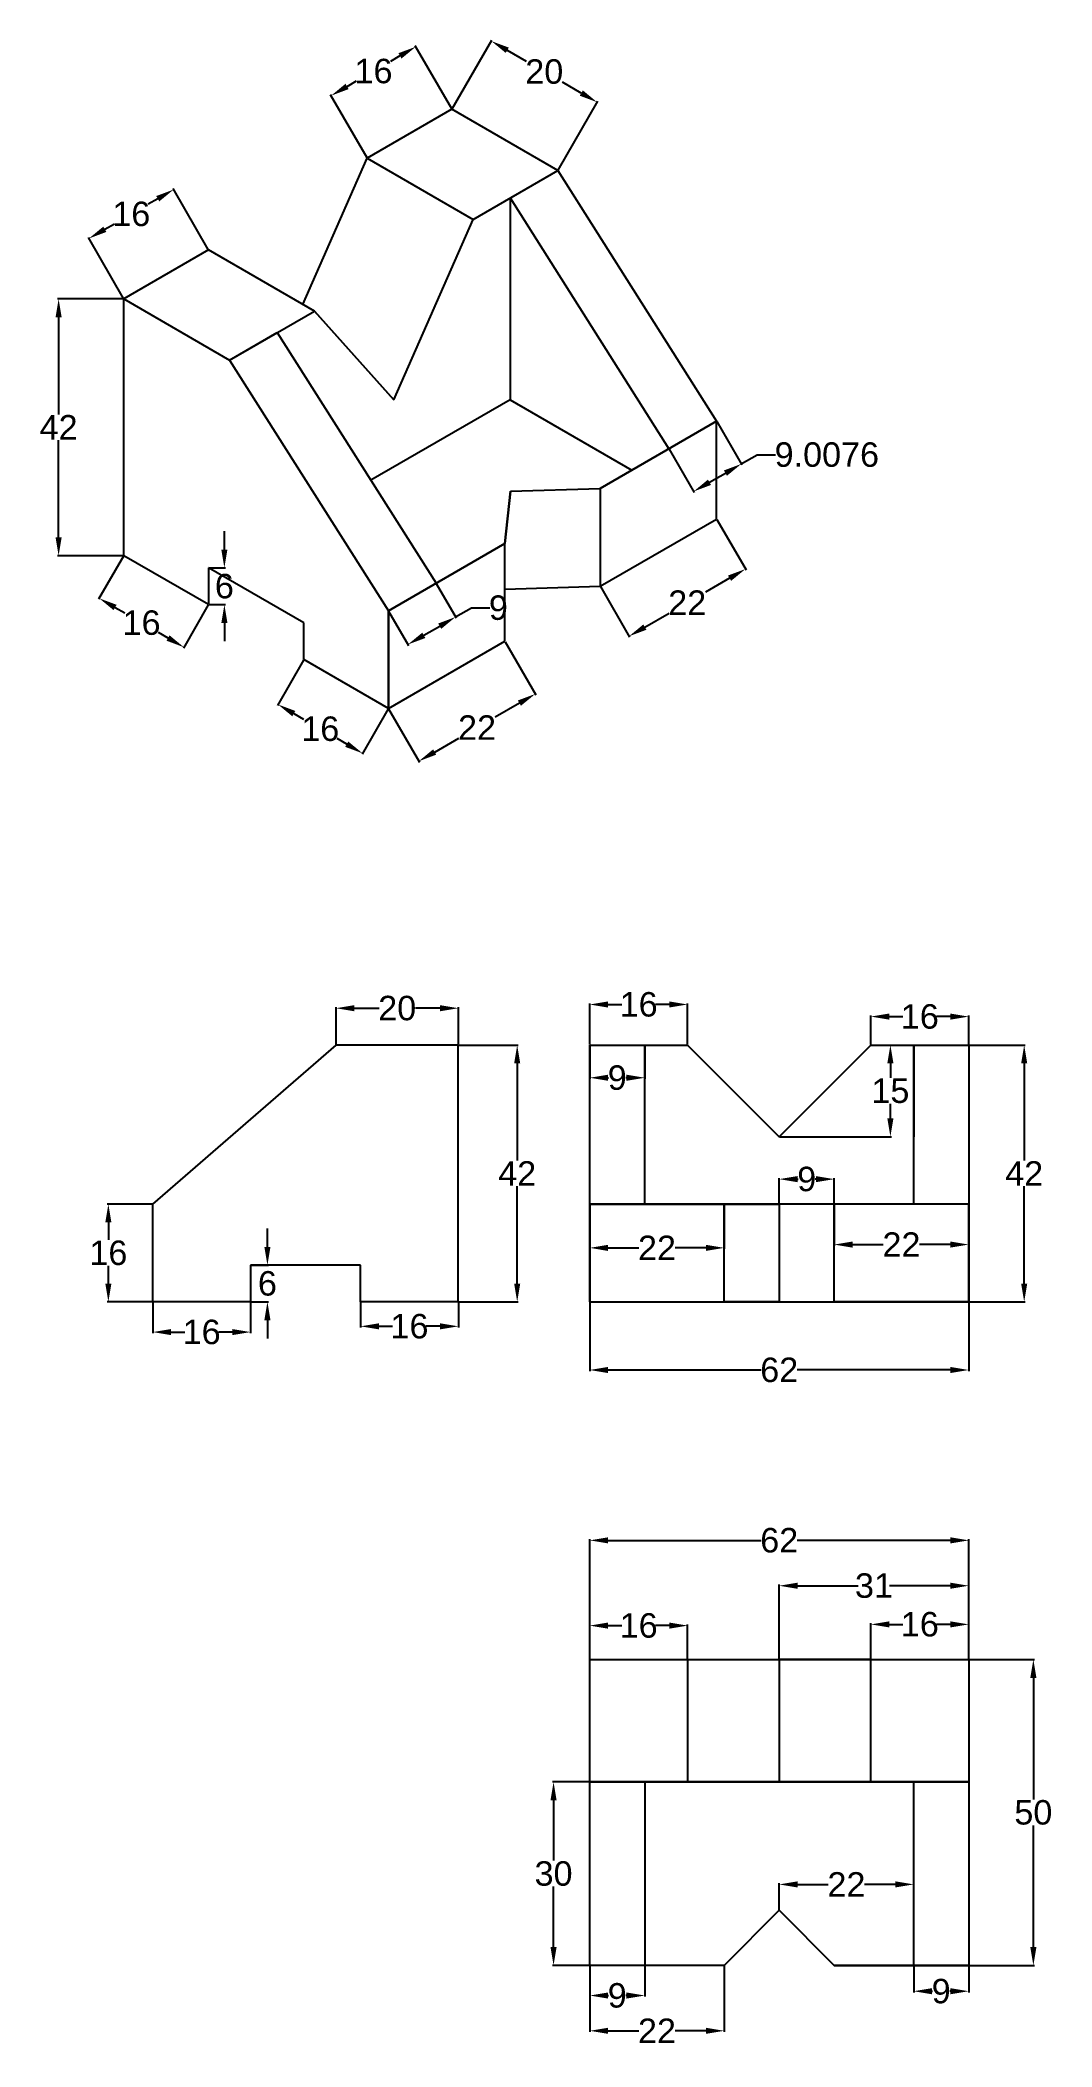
# Model space of a CAD drawing. Header units: millimetres. Extents: x 280 to 445, y 160 to 488.
import ezdxf

# ---------------------------------------------------------------- set-up
doc = ezdxf.new("R2010")
doc.units = ezdxf.units.MM
doc.header["$MEASUREMENT"] = 0
doc.styles.get("Standard").update_dxf_attribs({"font": 'arial.ttf'})
doc.dimstyles.get("Standard").update_dxf_attribs({"dimtxt": 4, "dimasz": 3, "dimexe": 0.18, "dimexo": 0.0625, "dimgap": 0.09, "dimtad": 0, "dimtih": 1, "dimtoh": 1, "dimdec": 4, "dimdsep": 46, "dimtxsty": 'Standard', "dimcen": 0.09, "dimadec": 0, "dimazin": 0, "dimtfac": 1, "dimtdec": 4, "dimtofl": 0, "dimtmove": 0, "dimatfit": 3, "dimfxl": 1, "dimtolj": 1, "dimtzin": 0, "dimarcsym": 0})

# ---------------------------------------------------------------- blocks, each defined once
blk = doc.blocks.new('*D74')
at = {"color": 0, "lineweight": -2, "transparency": 16777216}
for p, q in [((431.57, 324.09), (440.77, 324.09)), ((440.59, 321.09), (440.59, 305.19)), ((440.59, 285.09), (440.59, 300.99)), ((431.57, 282.09), (440.77, 282.09))]:
    blk.add_line(p, q, dxfattribs=at)
at = {"color": 0, "transparency": 16777216}
for points in [[(440.09, 321.09), (441.09, 321.09), (440.59, 324.09)], [(440.09, 285.09), (441.09, 285.09), (440.59, 282.09)]]:
    blk.add_solid(points, dxfattribs=at)
at = {"layer": 'Defpoints', "color": 0, "transparency": 16777216}
for p in [(431.51, 324.09), (440.59, 324.09), (431.51, 282.09)]:
    blk.add_point(p, dxfattribs=at)
at = {"color": 0, "lineweight": 25, "transparency": 16777216, "insert": (440.59, 303.09), "char_height": 4, "attachment_point": 5}
blk.add_mtext('\\A1;42', dxfattribs=at)
blk = doc.blocks.new('*D75')
at = {"color": 0, "lineweight": -2, "transparency": 16777216}
for p, q in [((369.51, 282.03), (369.51, 270.77)), ((431.51, 282.03), (431.51, 270.77)), ((372.51, 270.95), (397.56, 270.95)), ((428.51, 270.95), (403.45, 270.95))]:
    blk.add_line(p, q, dxfattribs=at)
at = {"color": 0, "transparency": 16777216}
for points in [[(372.51, 271.45), (372.51, 270.45), (369.51, 270.95)], [(428.51, 271.45), (428.51, 270.45), (431.51, 270.95)]]:
    blk.add_solid(points, dxfattribs=at)
at = {"layer": 'Defpoints', "color": 0, "transparency": 16777216}
for p in [(369.51, 282.09), (431.51, 282.09), (431.51, 270.95)]:
    blk.add_point(p, dxfattribs=at)
at = {"color": 0, "lineweight": 25, "transparency": 16777216, "insert": (400.51, 270.95), "char_height": 4, "attachment_point": 5}
blk.add_mtext('\\A1;62', dxfattribs=at)
blk = doc.blocks.new('*D76')
at = {"color": 0, "lineweight": -2, "transparency": 16777216}
for p, q in [((369.51, 324.15), (369.51, 330.9)), ((372.51, 330.72), (374.74, 330.72)), ((382.51, 330.72), (380.27, 330.72)), ((385.51, 324.15), (385.51, 330.9))]:
    blk.add_line(p, q, dxfattribs=at)
at = {"color": 0, "transparency": 16777216}
for points in [[(372.51, 331.22), (372.51, 330.22), (369.51, 330.72)], [(382.51, 331.22), (382.51, 330.22), (385.51, 330.72)]]:
    blk.add_solid(points, dxfattribs=at)
at = {"layer": 'Defpoints', "color": 0, "transparency": 16777216}
for p in [(369.51, 330.72), (369.51, 324.09), (385.51, 324.09)]:
    blk.add_point(p, dxfattribs=at)
at = {"color": 0, "lineweight": 25, "transparency": 16777216, "insert": (377.51, 330.72), "char_height": 4, "attachment_point": 5}
blk.add_mtext('\\A1;16', dxfattribs=at)
blk = doc.blocks.new('*D77')
at = {"color": 0, "lineweight": -2, "transparency": 16777216}
for p, q in [((415.51, 324.15), (415.51, 328.92)), ((418.51, 328.74), (420.74, 328.74)), ((428.51, 328.74), (426.27, 328.74)), ((431.51, 324.15), (431.51, 328.92))]:
    blk.add_line(p, q, dxfattribs=at)
at = {"color": 0, "transparency": 16777216}
for points in [[(418.51, 329.24), (418.51, 328.24), (415.51, 328.74)], [(428.51, 329.24), (428.51, 328.24), (431.51, 328.74)]]:
    blk.add_solid(points, dxfattribs=at)
at = {"layer": 'Defpoints', "color": 0, "transparency": 16777216}
for p in [(431.51, 328.74), (415.51, 324.09), (431.51, 324.09)]:
    blk.add_point(p, dxfattribs=at)
at = {"color": 0, "lineweight": 25, "transparency": 16777216, "insert": (423.51, 328.74), "char_height": 4, "attachment_point": 5}
blk.add_mtext('\\A1;16', dxfattribs=at)
blk = doc.blocks.new('*D78')
at = {"color": 0, "lineweight": -2, "transparency": 16777216}
for p, q in [((415.57, 324.09), (418.88, 324.09)), ((418.7, 321.09), (418.7, 318.72)), ((418.7, 312.09), (418.7, 314.46)), ((400.57, 309.09), (418.88, 309.09))]:
    blk.add_line(p, q, dxfattribs=at)
at = {"color": 0, "transparency": 16777216}
for points in [[(418.2, 321.09), (419.2, 321.09), (418.7, 324.09)], [(418.2, 312.09), (419.2, 312.09), (418.7, 309.09)]]:
    blk.add_solid(points, dxfattribs=at)
at = {"layer": 'Defpoints', "color": 0, "transparency": 16777216}
for p in [(415.51, 324.09), (400.51, 309.09), (418.7, 309.09)]:
    blk.add_point(p, dxfattribs=at)
at = {"color": 0, "lineweight": 25, "transparency": 16777216, "insert": (418.7, 316.59), "char_height": 4, "attachment_point": 5}
blk.add_mtext('\\A1;15', dxfattribs=at)
blk = doc.blocks.new('*D79')
at = {"color": 0, "lineweight": -2, "transparency": 16777216}
for p, q in [((400.51, 298.15), (400.51, 302.34)), ((403.51, 302.16), (403.6, 302.16)), ((406.51, 302.16), (406.41, 302.16)), ((409.51, 298.15), (409.51, 302.34))]:
    blk.add_line(p, q, dxfattribs=at)
at = {"color": 0, "transparency": 16777216}
for points in [[(403.51, 302.66), (403.51, 301.66), (400.51, 302.16)], [(406.51, 302.66), (406.51, 301.66), (409.51, 302.16)]]:
    blk.add_solid(points, dxfattribs=at)
at = {"layer": 'Defpoints', "color": 0, "transparency": 16777216}
for p in [(409.51, 302.16), (400.51, 298.09), (409.51, 298.09)]:
    blk.add_point(p, dxfattribs=at)
at = {"color": 0, "lineweight": 25, "transparency": 16777216, "insert": (405.01, 302.16), "char_height": 4, "attachment_point": 5}
blk.add_mtext('\\A1;9', dxfattribs=at)
blk = doc.blocks.new('*D80')
at = {"color": 0, "lineweight": -2, "transparency": 16777216}
for p, q in [((369.51, 298.03), (369.51, 290.74)), ((391.51, 298.03), (391.51, 290.74)), ((372.51, 290.92), (377.54, 290.92)), ((388.51, 290.92), (383.48, 290.92))]:
    blk.add_line(p, q, dxfattribs=at)
at = {"color": 0, "transparency": 16777216}
for points in [[(372.51, 291.42), (372.51, 290.42), (369.51, 290.92)], [(388.51, 291.42), (388.51, 290.42), (391.51, 290.92)]]:
    blk.add_solid(points, dxfattribs=at)
at = {"layer": 'Defpoints', "color": 0, "transparency": 16777216}
for p in [(369.51, 298.09), (391.51, 298.09), (391.51, 290.92)]:
    blk.add_point(p, dxfattribs=at)
at = {"color": 0, "lineweight": 25, "transparency": 16777216, "insert": (380.51, 290.92), "char_height": 4, "attachment_point": 5}
blk.add_mtext('\\A1;22', dxfattribs=at)
blk = doc.blocks.new('*D81')
at = {"color": 0, "lineweight": -2, "transparency": 16777216}
for p, q in [((409.51, 298.03), (409.51, 291.28)), ((431.51, 298.03), (431.51, 291.28)), ((412.51, 291.46), (417.54, 291.46)), ((428.51, 291.46), (423.48, 291.46))]:
    blk.add_line(p, q, dxfattribs=at)
at = {"color": 0, "transparency": 16777216}
for points in [[(412.51, 291.96), (412.51, 290.96), (409.51, 291.46)], [(428.51, 291.96), (428.51, 290.96), (431.51, 291.46)]]:
    blk.add_solid(points, dxfattribs=at)
at = {"layer": 'Defpoints', "color": 0, "transparency": 16777216}
for p in [(409.51, 298.09), (431.51, 298.09), (431.51, 291.46)]:
    blk.add_point(p, dxfattribs=at)
at = {"color": 0, "lineweight": 25, "transparency": 16777216, "insert": (420.51, 291.46), "char_height": 4, "attachment_point": 5}
blk.add_mtext('\\A1;22', dxfattribs=at)
blk = doc.blocks.new('*D82')
at = {"color": 0, "lineweight": -2, "transparency": 16777216}
for p, q in [((369.51, 324.03), (369.51, 318.56)), ((378.51, 324.03), (378.51, 318.56)), ((372.51, 318.74), (372.6, 318.74)), ((375.51, 318.74), (375.41, 318.74))]:
    blk.add_line(p, q, dxfattribs=at)
at = {"color": 0, "transparency": 16777216}
for points in [[(372.51, 319.24), (372.51, 318.24), (369.51, 318.74)], [(375.51, 319.24), (375.51, 318.24), (378.51, 318.74)]]:
    blk.add_solid(points, dxfattribs=at)
at = {"layer": 'Defpoints', "color": 0, "transparency": 16777216}
for p in [(369.51, 324.09), (378.51, 324.09), (378.51, 318.74)]:
    blk.add_point(p, dxfattribs=at)
at = {"color": 0, "lineweight": 25, "transparency": 16777216, "insert": (374.01, 318.74), "char_height": 4, "attachment_point": 5}
blk.add_mtext('\\A1;9', dxfattribs=at)
blk = doc.blocks.new('*D83')
at = {"color": 0, "lineweight": -2, "transparency": 16777216}
for p, q in [((347, 477.16), (353.5, 488.42)), ((356.01, 486.76), (359.09, 484.98)), ((368.13, 479.76), (365.05, 481.54)), ((364.32, 467.16), (370.82, 478.42))]:
    blk.add_line(p, q, dxfattribs=at)
at = {"color": 0, "transparency": 16777216}
for points in [[(356.26, 487.2), (355.76, 486.33), (353.41, 488.26)], [(368.38, 480.2), (367.88, 479.33), (370.73, 478.26)]]:
    blk.add_solid(points, dxfattribs=at)
at = {"layer": 'Defpoints', "color": 0, "transparency": 16777216}
for p in [(346.97, 477.11), (370.73, 478.26), (364.29, 467.11)]:
    blk.add_point(p, dxfattribs=at)
at = {"color": 0, "lineweight": 25, "transparency": 16777216, "insert": (362.07, 483.26), "char_height": 4, "attachment_point": 5}
blk.add_mtext('\\A1;20', dxfattribs=at)
blk = doc.blocks.new('*D84')
at = {"color": 0, "lineweight": -2, "transparency": 16777216}
for p, q in [((338.46, 485.84), (336.9, 484.94)), ((346.94, 477.16), (340.97, 487.5)), ((333.08, 469.16), (327.11, 479.5)), ((329.8, 480.84), (331.36, 481.75))]:
    blk.add_line(p, q, dxfattribs=at)
at = {"color": 0, "transparency": 16777216}
for points in [[(338.21, 486.28), (338.71, 485.41), (341.06, 487.34)], [(329.55, 481.28), (330.05, 480.41), (327.2, 479.34)]]:
    blk.add_solid(points, dxfattribs=at)
at = {"layer": 'Defpoints', "color": 0, "transparency": 16777216}
for p in [(341.06, 487.34), (346.97, 477.11), (333.11, 469.11)]:
    blk.add_point(p, dxfattribs=at)
at = {"color": 0, "lineweight": 25, "transparency": 16777216, "insert": (334.13, 483.34), "char_height": 4, "attachment_point": 5}
blk.add_mtext('\\A1;16', dxfattribs=at)
blk = doc.blocks.new('*D85')
at = {"color": 0, "lineweight": -2, "transparency": 16777216}
for p, q in [((307.1, 454.16), (301.34, 464.14)), ((298.83, 462.48), (297.27, 461.58)), ((293.24, 446.16), (287.48, 456.14)), ((290.17, 457.48), (291.74, 458.39))]:
    blk.add_line(p, q, dxfattribs=at)
at = {"color": 0, "transparency": 16777216}
for points in [[(298.58, 462.92), (299.08, 462.05), (301.43, 463.98)], [(289.92, 457.92), (290.42, 457.05), (287.57, 455.98)]]:
    blk.add_solid(points, dxfattribs=at)
at = {"layer": 'Defpoints', "color": 0, "transparency": 16777216}
for p in [(301.43, 463.98), (307.13, 454.11), (293.27, 446.11)]:
    blk.add_point(p, dxfattribs=at)
at = {"color": 0, "lineweight": 25, "transparency": 16777216, "insert": (294.5, 459.98), "char_height": 4, "attachment_point": 5}
blk.add_mtext('\\A1;16', dxfattribs=at)
blk = doc.blocks.new('*D86')
at = {"color": 0, "lineweight": -2, "transparency": 16777216}
for p, q in [((390.3, 426.05), (394.4, 418.96)), ((382.5, 421.55), (386.59, 414.46)), ((394.31, 419.12), (396.9, 420.62)), ((396.9, 420.62), (399.9, 420.62)), ((389.1, 416.11), (391.71, 417.62))]:
    blk.add_line(p, q, dxfattribs=at)
at = {"color": 0, "transparency": 16777216}
for points in [[(391.46, 418.05), (391.96, 417.18), (394.31, 419.12)], [(388.85, 416.55), (389.35, 415.68), (386.5, 414.61)]]:
    blk.add_solid(points, dxfattribs=at)
at = {"layer": 'Defpoints', "color": 0, "transparency": 16777216}
for p in [(390.27, 426.11), (382.47, 421.6), (394.31, 419.12)]:
    blk.add_point(p, dxfattribs=at)
at = {"color": 0, "lineweight": 25, "transparency": 16777216, "insert": (408.3, 420.62), "char_height": 4, "attachment_point": 5}
blk.add_mtext('\\A1;9.0076', dxfattribs=at)
blk = doc.blocks.new('*D87')
at = {"color": 0, "lineweight": -2, "transparency": 16777216}
for p, q in [((344.4, 399.55), (347.65, 393.93)), ((336.61, 395.05), (339.85, 389.43)), ((347.56, 394.09), (350.16, 395.59)), ((350.16, 395.59), (353.16, 395.59)), ((342.36, 391.09), (344.96, 392.59))]:
    blk.add_line(p, q, dxfattribs=at)
at = {"color": 0, "transparency": 16777216}
for points in [[(344.71, 393.02), (345.21, 392.15), (347.56, 394.09)], [(342.11, 391.52), (342.61, 390.65), (339.76, 389.59)]]:
    blk.add_solid(points, dxfattribs=at)
at = {"layer": 'Defpoints', "color": 0, "transparency": 16777216}
for p in [(344.37, 399.61), (336.58, 395.11), (347.56, 394.09)]:
    blk.add_point(p, dxfattribs=at)
at = {"color": 0, "lineweight": 25, "transparency": 16777216, "insert": (354.56, 395.59), "char_height": 4, "attachment_point": 5}
blk.add_mtext('\\A1;9', dxfattribs=at)
blk = doc.blocks.new('*D88')
at = {"color": 0, "lineweight": -2, "transparency": 16777216}
for p, q in [((390.3, 410.05), (395.08, 401.78)), ((392.39, 400.43), (388.43, 398.15)), ((371.25, 399.05), (376.03, 390.78)), ((378.53, 392.43), (382.49, 394.72))]:
    blk.add_line(p, q, dxfattribs=at)
at = {"color": 0, "transparency": 16777216}
for points in [[(392.14, 400.87), (392.64, 400), (394.99, 401.93)], [(378.28, 392.87), (378.78, 392), (375.94, 390.93)]]:
    blk.add_solid(points, dxfattribs=at)
at = {"layer": 'Defpoints', "color": 0, "transparency": 16777216}
for p in [(390.27, 410.11), (394.99, 401.93), (371.22, 399.11)]:
    blk.add_point(p, dxfattribs=at)
at = {"color": 0, "lineweight": 25, "transparency": 16777216, "insert": (385.46, 396.43), "char_height": 4, "attachment_point": 5}
blk.add_mtext('\\A1;22', dxfattribs=at)
blk = doc.blocks.new('*D89')
at = {"color": 0, "lineweight": -2, "transparency": 16777216}
for p, q in [((355.66, 390.05), (360.69, 381.35)), ((336.61, 379.05), (341.63, 370.35)), ((358, 380), (354.04, 377.72)), ((344.14, 372), (348.1, 374.29))]:
    blk.add_line(p, q, dxfattribs=at)
at = {"color": 0, "transparency": 16777216}
for points in [[(357.75, 380.44), (358.25, 379.57), (360.6, 381.5)], [(343.89, 372.44), (344.39, 371.57), (341.54, 370.5)]]:
    blk.add_solid(points, dxfattribs=at)
at = {"layer": 'Defpoints', "color": 0, "transparency": 16777216}
for p in [(355.63, 390.11), (360.6, 381.5), (336.58, 379.11)]:
    blk.add_point(p, dxfattribs=at)
at = {"color": 0, "lineweight": 25, "transparency": 16777216, "insert": (351.07, 376), "char_height": 4, "attachment_point": 5}
blk.add_mtext('\\A1;22', dxfattribs=at)
blk = doc.blocks.new('*D90')
at = {"color": 0, "lineweight": -2, "transparency": 16777216}
for p, q in [((293.24, 404.05), (289.16, 396.99)), ((291.85, 395.64), (293.42, 394.74)), ((307.1, 396.05), (303.02, 388.99)), ((300.51, 390.64), (298.95, 391.55))]:
    blk.add_line(p, q, dxfattribs=at)
at = {"color": 0, "transparency": 16777216}
for points in [[(292.1, 396.08), (291.6, 395.21), (289.25, 397.14)], [(300.76, 391.08), (300.26, 390.21), (303.11, 389.14)]]:
    blk.add_solid(points, dxfattribs=at)
at = {"layer": 'Defpoints', "color": 0, "transparency": 16777216}
for p in [(293.27, 404.11), (289.25, 397.14), (307.13, 396.11)]:
    blk.add_point(p, dxfattribs=at)
at = {"color": 0, "lineweight": 25, "transparency": 16777216, "insert": (296.18, 393.14), "char_height": 4, "attachment_point": 5}
blk.add_mtext('\\A1;16', dxfattribs=at)
blk = doc.blocks.new('*D91')
at = {"color": 0, "lineweight": -2, "transparency": 16777216}
for p, q in [((322.69, 387.05), (318.4, 379.63)), ((321.09, 378.29), (322.65, 377.38)), ((336.54, 379.05), (332.26, 371.63)), ((329.75, 373.29), (328.18, 374.19))]:
    blk.add_line(p, q, dxfattribs=at)
at = {"color": 0, "transparency": 16777216}
for points in [[(321.34, 378.72), (320.84, 377.85), (318.49, 379.79)], [(330, 373.72), (329.5, 372.85), (332.35, 371.79)]]:
    blk.add_solid(points, dxfattribs=at)
at = {"layer": 'Defpoints', "color": 0, "transparency": 16777216}
for p in [(322.72, 387.11), (336.58, 379.11), (332.35, 371.79)]:
    blk.add_point(p, dxfattribs=at)
at = {"color": 0, "lineweight": 25, "transparency": 16777216, "insert": (325.42, 375.79), "char_height": 4, "attachment_point": 5}
blk.add_mtext('\\A1;16', dxfattribs=at)
blk = doc.blocks.new('*D73')
at = {"color": 0, "lineweight": -2, "transparency": 16777216}
for p, q in [((293.21, 446.11), (282.43, 446.11)), ((282.61, 443.11), (282.61, 427.21)), ((282.61, 407.11), (282.61, 423.01)), ((293.21, 404.11), (282.43, 404.11))]:
    blk.add_line(p, q, dxfattribs=at)
at = {"color": 0, "transparency": 16777216}
for points in [[(282.11, 443.11), (283.11, 443.11), (282.61, 446.11)], [(282.11, 407.11), (283.11, 407.11), (282.61, 404.11)]]:
    blk.add_solid(points, dxfattribs=at)
at = {"layer": 'Defpoints', "color": 0, "transparency": 16777216}
for p in [(293.27, 446.11), (282.61, 404.11), (293.27, 404.11)]:
    blk.add_point(p, dxfattribs=at)
at = {"color": 0, "lineweight": 25, "transparency": 16777216, "insert": (282.61, 425.11), "char_height": 4, "attachment_point": 5}
blk.add_mtext('\\A1;42', dxfattribs=at)
blk = doc.blocks.new('*D92')
at = {"color": 0, "lineweight": -2, "transparency": 16777216}
for p, q in [((309.73, 405.11), (309.73, 408.11)), ((307.19, 402.11), (309.91, 402.11)), ((307.19, 396.11), (309.91, 396.11)), ((309.73, 393.11), (309.73, 390.11))]:
    blk.add_line(p, q, dxfattribs=at)
at = {"color": 0, "transparency": 16777216}
for points in [[(309.23, 405.11), (310.23, 405.11), (309.73, 402.11)], [(309.23, 393.11), (310.23, 393.11), (309.73, 396.11)]]:
    blk.add_solid(points, dxfattribs=at)
at = {"layer": 'Defpoints', "color": 0, "transparency": 16777216}
for p in [(307.13, 402.11), (307.13, 396.11), (309.73, 396.11)]:
    blk.add_point(p, dxfattribs=at)
at = {"color": 0, "lineweight": 25, "transparency": 16777216, "insert": (309.73, 399.11), "char_height": 4, "attachment_point": 5}
blk.add_mtext('\\A1;6', dxfattribs=at)
blk = doc.blocks.new('*D93')
at = {"color": 0, "lineweight": -2, "transparency": 16777216}
for p, q in [((431.57, 223.59), (442.27, 223.59)), ((442.09, 220.59), (442.09, 200.72)), ((442.09, 176.59), (442.09, 196.46)), ((431.57, 173.59), (442.27, 173.59))]:
    blk.add_line(p, q, dxfattribs=at)
at = {"color": 0, "transparency": 16777216}
for points in [[(441.59, 220.59), (442.59, 220.59), (442.09, 223.59)], [(441.59, 176.59), (442.59, 176.59), (442.09, 173.59)]]:
    blk.add_solid(points, dxfattribs=at)
at = {"layer": 'Defpoints', "color": 0, "transparency": 16777216}
for p in [(431.51, 223.59), (431.51, 173.59), (442.09, 173.59)]:
    blk.add_point(p, dxfattribs=at)
at = {"color": 0, "lineweight": 25, "transparency": 16777216, "insert": (442.09, 198.59), "char_height": 4, "attachment_point": 5}
blk.add_mtext('\\A1;50', dxfattribs=at)
blk = doc.blocks.new('*D94')
at = {"color": 0, "lineweight": -2, "transparency": 16777216}
for p, q in [((369.51, 223.65), (369.51, 243.27)), ((372.51, 243.09), (397.56, 243.09)), ((428.51, 243.09), (403.45, 243.09)), ((431.51, 223.65), (431.51, 243.27))]:
    blk.add_line(p, q, dxfattribs=at)
at = {"color": 0, "transparency": 16777216}
for points in [[(372.51, 243.59), (372.51, 242.59), (369.51, 243.09)], [(428.51, 243.59), (428.51, 242.59), (431.51, 243.09)]]:
    blk.add_solid(points, dxfattribs=at)
at = {"layer": 'Defpoints', "color": 0, "transparency": 16777216}
for p in [(431.51, 243.09), (369.51, 223.59), (431.51, 223.59)]:
    blk.add_point(p, dxfattribs=at)
at = {"color": 0, "lineweight": 25, "transparency": 16777216, "insert": (400.51, 243.09), "char_height": 4, "attachment_point": 5}
blk.add_mtext('\\A1;62', dxfattribs=at)
blk = doc.blocks.new('*D95')
at = {"color": 0, "lineweight": -2, "transparency": 16777216}
for p, q in [((369.51, 223.65), (369.51, 229.33)), ((372.51, 229.15), (374.74, 229.15)), ((382.51, 229.15), (380.27, 229.15)), ((385.51, 223.65), (385.51, 229.33))]:
    blk.add_line(p, q, dxfattribs=at)
at = {"color": 0, "transparency": 16777216}
for points in [[(372.51, 229.65), (372.51, 228.65), (369.51, 229.15)], [(382.51, 229.65), (382.51, 228.65), (385.51, 229.15)]]:
    blk.add_solid(points, dxfattribs=at)
at = {"layer": 'Defpoints', "color": 0, "transparency": 16777216}
for p in [(369.51, 229.15), (369.51, 223.59), (385.51, 223.59)]:
    blk.add_point(p, dxfattribs=at)
at = {"color": 0, "lineweight": 25, "transparency": 16777216, "insert": (377.51, 229.15), "char_height": 4, "attachment_point": 5}
blk.add_mtext('\\A1;16', dxfattribs=at)
blk = doc.blocks.new('*D96')
at = {"color": 0, "lineweight": -2, "transparency": 16777216}
for p, q in [((415.51, 223.65), (415.51, 229.53)), ((418.51, 229.35), (420.74, 229.35)), ((428.51, 229.35), (426.27, 229.35)), ((431.51, 223.65), (431.51, 229.53))]:
    blk.add_line(p, q, dxfattribs=at)
at = {"color": 0, "transparency": 16777216}
for points in [[(418.51, 229.85), (418.51, 228.85), (415.51, 229.35)], [(428.51, 229.85), (428.51, 228.85), (431.51, 229.35)]]:
    blk.add_solid(points, dxfattribs=at)
at = {"layer": 'Defpoints', "color": 0, "transparency": 16777216}
for p in [(431.51, 229.35), (415.51, 223.59), (431.51, 223.59)]:
    blk.add_point(p, dxfattribs=at)
at = {"color": 0, "lineweight": 25, "transparency": 16777216, "insert": (423.51, 229.35), "char_height": 4, "attachment_point": 5}
blk.add_mtext('\\A1;16', dxfattribs=at)
blk = doc.blocks.new('*D97')
at = {"color": 0, "lineweight": -2, "transparency": 16777216}
for p, q in [((400.51, 182.65), (400.51, 187.01)), ((403.51, 186.83), (408.54, 186.83)), ((419.51, 186.83), (414.48, 186.83)), ((422.51, 182.65), (422.51, 187.01))]:
    blk.add_line(p, q, dxfattribs=at)
at = {"color": 0, "transparency": 16777216}
for points in [[(403.51, 187.33), (403.51, 186.33), (400.51, 186.83)], [(419.51, 187.33), (419.51, 186.33), (422.51, 186.83)]]:
    blk.add_solid(points, dxfattribs=at)
at = {"layer": 'Defpoints', "color": 0, "transparency": 16777216}
for p in [(422.51, 186.83), (400.51, 182.59), (422.51, 182.59)]:
    blk.add_point(p, dxfattribs=at)
at = {"color": 0, "lineweight": 25, "transparency": 16777216, "insert": (411.51, 186.83), "char_height": 4, "attachment_point": 5}
blk.add_mtext('\\A1;22', dxfattribs=at)
blk = doc.blocks.new('*D98')
at = {"color": 0, "lineweight": -2, "transparency": 16777216}
for p, q in [((369.51, 173.53), (369.51, 168.48)), ((378.51, 173.53), (378.51, 168.48)), ((372.51, 168.66), (372.6, 168.66)), ((375.51, 168.66), (375.41, 168.66))]:
    blk.add_line(p, q, dxfattribs=at)
at = {"color": 0, "transparency": 16777216}
for points in [[(372.51, 169.16), (372.51, 168.16), (369.51, 168.66)], [(375.51, 169.16), (375.51, 168.16), (378.51, 168.66)]]:
    blk.add_solid(points, dxfattribs=at)
at = {"layer": 'Defpoints', "color": 0, "transparency": 16777216}
for p in [(369.51, 173.59), (378.51, 173.59), (369.51, 168.66)]:
    blk.add_point(p, dxfattribs=at)
at = {"color": 0, "lineweight": 25, "transparency": 16777216, "insert": (374.01, 168.66), "char_height": 4, "attachment_point": 5}
blk.add_mtext('\\A1;9', dxfattribs=at)
blk = doc.blocks.new('*D99')
at = {"color": 0, "lineweight": -2, "transparency": 16777216}
for p, q in [((422.51, 173.53), (422.51, 169.18)), ((431.51, 173.53), (431.51, 169.18)), ((425.51, 169.36), (425.6, 169.36)), ((428.51, 169.36), (428.41, 169.36))]:
    blk.add_line(p, q, dxfattribs=at)
at = {"color": 0, "transparency": 16777216}
for points in [[(425.51, 169.86), (425.51, 168.86), (422.51, 169.36)], [(428.51, 169.86), (428.51, 168.86), (431.51, 169.36)]]:
    blk.add_solid(points, dxfattribs=at)
at = {"layer": 'Defpoints', "color": 0, "transparency": 16777216}
for p in [(422.51, 173.59), (431.51, 173.59), (422.51, 169.36)]:
    blk.add_point(p, dxfattribs=at)
at = {"color": 0, "lineweight": 25, "transparency": 16777216, "insert": (427.01, 169.36), "char_height": 4, "attachment_point": 5}
blk.add_mtext('\\A1;9', dxfattribs=at)
blk = doc.blocks.new('*D100')
at = {"color": 0, "lineweight": -2, "transparency": 16777216}
for p, q in [((369.45, 203.59), (363.41, 203.59)), ((363.59, 200.59), (363.59, 190.73)), ((363.59, 176.59), (363.59, 186.46)), ((369.45, 173.59), (363.41, 173.59))]:
    blk.add_line(p, q, dxfattribs=at)
at = {"color": 0, "transparency": 16777216}
for points in [[(363.09, 200.59), (364.09, 200.59), (363.59, 203.59)], [(363.09, 176.59), (364.09, 176.59), (363.59, 173.59)]]:
    blk.add_solid(points, dxfattribs=at)
at = {"layer": 'Defpoints', "color": 0, "transparency": 16777216}
for p in [(369.51, 203.59), (363.59, 173.59), (369.51, 173.59)]:
    blk.add_point(p, dxfattribs=at)
at = {"color": 0, "lineweight": 25, "transparency": 16777216, "insert": (363.59, 188.59), "char_height": 4, "attachment_point": 5}
blk.add_mtext('\\A1;30', dxfattribs=at)
blk = doc.blocks.new('*D101')
at = {"color": 0, "lineweight": -2, "transparency": 16777216}
for p, q in [((400.51, 223.65), (400.51, 235.85)), ((403.51, 235.67), (413.44, 235.67)), ((428.51, 235.67), (418.58, 235.67)), ((431.51, 223.65), (431.51, 235.85))]:
    blk.add_line(p, q, dxfattribs=at)
at = {"color": 0, "transparency": 16777216}
for points in [[(403.51, 236.17), (403.51, 235.17), (400.51, 235.67)], [(428.51, 236.17), (428.51, 235.17), (431.51, 235.67)]]:
    blk.add_solid(points, dxfattribs=at)
at = {"layer": 'Defpoints', "color": 0, "transparency": 16777216}
for p in [(431.51, 235.67), (400.51, 223.59), (431.51, 223.59)]:
    blk.add_point(p, dxfattribs=at)
at = {"color": 0, "lineweight": 25, "transparency": 16777216, "insert": (416.01, 235.67), "char_height": 4, "attachment_point": 5}
blk.add_mtext('\\A1;31', dxfattribs=at)
blk = doc.blocks.new('*D102')
at = {"color": 0, "lineweight": -2, "transparency": 16777216}
for p, q in [((369.51, 173.53), (369.51, 162.71)), ((391.51, 173.53), (391.51, 162.71)), ((372.51, 162.89), (377.54, 162.89)), ((388.51, 162.89), (383.48, 162.89))]:
    blk.add_line(p, q, dxfattribs=at)
at = {"color": 0, "transparency": 16777216}
for points in [[(372.51, 163.39), (372.51, 162.39), (369.51, 162.89)], [(388.51, 163.39), (388.51, 162.39), (391.51, 162.89)]]:
    blk.add_solid(points, dxfattribs=at)
at = {"layer": 'Defpoints', "color": 0, "transparency": 16777216}
for p in [(369.51, 173.59), (391.51, 173.59), (369.51, 162.89)]:
    blk.add_point(p, dxfattribs=at)
at = {"color": 0, "lineweight": 25, "transparency": 16777216, "insert": (380.51, 162.89), "char_height": 4, "attachment_point": 5}
blk.add_mtext('\\A1;22', dxfattribs=at)
blk = doc.blocks.new('*D103')
at = {"color": 0, "lineweight": -2, "transparency": 16777216}
for p, q in [((348.07, 324.09), (357.82, 324.09)), ((357.64, 321.09), (357.64, 305.19)), ((357.64, 285.09), (357.64, 300.99)), ((348.07, 282.09), (357.82, 282.09))]:
    blk.add_line(p, q, dxfattribs=at)
at = {"color": 0, "transparency": 16777216}
for points in [[(357.14, 321.09), (358.14, 321.09), (357.64, 324.09)], [(357.14, 285.09), (358.14, 285.09), (357.64, 282.09)]]:
    blk.add_solid(points, dxfattribs=at)
at = {"layer": 'Defpoints', "color": 0, "transparency": 16777216}
for p in [(348.01, 324.09), (348.01, 282.09), (357.64, 282.09)]:
    blk.add_point(p, dxfattribs=at)
at = {"color": 0, "lineweight": 25, "transparency": 16777216, "insert": (357.64, 303.09), "char_height": 4, "attachment_point": 5}
blk.add_mtext('\\A1;42', dxfattribs=at)
blk = doc.blocks.new('*D104')
at = {"color": 0, "lineweight": -2, "transparency": 16777216}
for p, q in [((316.77, 291.09), (316.77, 294.09)), ((314.07, 288.09), (316.95, 288.09)), ((314.07, 282.09), (316.95, 282.09)), ((316.77, 279.09), (316.77, 276.09))]:
    blk.add_line(p, q, dxfattribs=at)
at = {"color": 0, "transparency": 16777216}
for points in [[(316.27, 291.09), (317.27, 291.09), (316.77, 288.09)], [(316.27, 279.09), (317.27, 279.09), (316.77, 282.09)]]:
    blk.add_solid(points, dxfattribs=at)
at = {"layer": 'Defpoints', "color": 0, "transparency": 16777216}
for p in [(314.01, 288.09), (314.01, 282.09), (316.77, 282.09)]:
    blk.add_point(p, dxfattribs=at)
at = {"color": 0, "lineweight": 25, "transparency": 16777216, "insert": (316.77, 285.09), "char_height": 4, "attachment_point": 5}
blk.add_mtext('\\A1;6', dxfattribs=at)
blk = doc.blocks.new('*D105')
at = {"color": 0, "lineweight": -2, "transparency": 16777216}
for p, q in [((332.01, 282.03), (332.01, 277.91)), ((348.01, 282.03), (348.01, 277.91)), ((335.01, 278.09), (337.24, 278.09)), ((345.01, 278.09), (342.77, 278.09))]:
    blk.add_line(p, q, dxfattribs=at)
at = {"color": 0, "transparency": 16777216}
for points in [[(335.01, 278.59), (335.01, 277.59), (332.01, 278.09)], [(345.01, 278.59), (345.01, 277.59), (348.01, 278.09)]]:
    blk.add_solid(points, dxfattribs=at)
at = {"layer": 'Defpoints', "color": 0, "transparency": 16777216}
for p in [(332.01, 282.09), (348.01, 282.09), (348.01, 278.09)]:
    blk.add_point(p, dxfattribs=at)
at = {"color": 0, "lineweight": 25, "transparency": 16777216, "insert": (340.01, 278.09), "char_height": 4, "attachment_point": 5}
blk.add_mtext('\\A1;16', dxfattribs=at)
blk = doc.blocks.new('*D106')
at = {"color": 0, "lineweight": -2, "transparency": 16777216}
for p, q in [((298.01, 282.03), (298.01, 276.97)), ((314.01, 282.03), (314.01, 276.97)), ((301.01, 277.15), (303.24, 277.15)), ((311.01, 277.15), (308.77, 277.15))]:
    blk.add_line(p, q, dxfattribs=at)
at = {"color": 0, "transparency": 16777216}
for points in [[(301.01, 277.65), (301.01, 276.65), (298.01, 277.15)], [(311.01, 277.65), (311.01, 276.65), (314.01, 277.15)]]:
    blk.add_solid(points, dxfattribs=at)
at = {"layer": 'Defpoints', "color": 0, "transparency": 16777216}
for p in [(298.01, 282.09), (314.01, 282.09), (298.01, 277.15)]:
    blk.add_point(p, dxfattribs=at)
at = {"color": 0, "lineweight": 25, "transparency": 16777216, "insert": (306.01, 277.15), "char_height": 4, "attachment_point": 5}
blk.add_mtext('\\A1;16', dxfattribs=at)
blk = doc.blocks.new('*D107')
at = {"color": 0, "lineweight": -2, "transparency": 16777216}
for p, q in [((297.95, 298.09), (290.57, 298.09)), ((290.75, 295.09), (290.75, 292.22)), ((290.75, 285.09), (290.75, 287.96)), ((297.95, 282.09), (290.57, 282.09))]:
    blk.add_line(p, q, dxfattribs=at)
at = {"color": 0, "transparency": 16777216}
for points in [[(290.25, 295.09), (291.25, 295.09), (290.75, 298.09)], [(290.25, 285.09), (291.25, 285.09), (290.75, 282.09)]]:
    blk.add_solid(points, dxfattribs=at)
at = {"layer": 'Defpoints', "color": 0, "transparency": 16777216}
for p in [(298.01, 298.09), (290.75, 282.09), (298.01, 282.09)]:
    blk.add_point(p, dxfattribs=at)
at = {"color": 0, "lineweight": 25, "transparency": 16777216, "insert": (290.75, 290.09), "char_height": 4, "attachment_point": 5}
blk.add_mtext('\\A1;16', dxfattribs=at)
blk = doc.blocks.new('*D108')
at = {"color": 0, "lineweight": -2, "transparency": 16777216}
for p, q in [((328.01, 324.15), (328.01, 330.29)), ((331.01, 330.11), (335.03, 330.11)), ((345.01, 330.11), (340.99, 330.11)), ((348.01, 324.15), (348.01, 330.29))]:
    blk.add_line(p, q, dxfattribs=at)
at = {"color": 0, "transparency": 16777216}
for points in [[(331.01, 330.61), (331.01, 329.61), (328.01, 330.11)], [(345.01, 330.61), (345.01, 329.61), (348.01, 330.11)]]:
    blk.add_solid(points, dxfattribs=at)
at = {"layer": 'Defpoints', "color": 0, "transparency": 16777216}
for p in [(348.01, 330.11), (328.01, 324.09), (348.01, 324.09)]:
    blk.add_point(p, dxfattribs=at)
at = {"color": 0, "lineweight": 25, "transparency": 16777216, "insert": (338.01, 330.11), "char_height": 4, "attachment_point": 5}
blk.add_mtext('\\A1;20', dxfattribs=at)

msp = doc.modelspace()

# ---------------------------------------------------------------- linework, layer by layer
for p, q in [((346.96747, 477.10836), (333.11106, 469.10836)), ((364.28798, 467.10836), (346.96747, 477.10836)), ((322.57295, 445.19254), (333.11106, 469.10836)), ((333.11106, 469.10836), (350.43157, 459.10836)), ((350.43157, 459.10836), (364.28798, 467.10836)), ((364.28798, 467.10836), (390.26874, 426.10836)), ((356.48712, 462.60454), (382.46788, 421.60454)), ((356.48712, 462.60454), (356.48712, 429.61219)), ((337.43456, 429.61219), (350.43157, 459.10836)), ((307.1303, 454.10836), (293.27389, 446.10836)), ((324.45081, 444.10836), (307.1303, 454.10836)), ((293.27389, 404.10836), (293.27389, 446.10836)), ((293.27389, 446.10836), (310.5944, 436.10836)), ((310.5944, 436.10836), (324.45081, 444.10836)), ((337.43456, 429.61219), (324.45081, 444.10836)), ((324.45081, 444.10836), (337.43456, 429.61219)), ((310.5944, 436.10836), (318.38863, 440.60836)), ((318.38863, 440.60836), (344.36939, 399.60836)), ((310.5944, 436.10836), (336.57516, 395.10836)), ((356.48712, 429.61219), (333.69517, 416.45325)), ((356.48712, 429.61219), (376.41233, 418.10836)), ((390.26874, 426.10836), (371.21618, 415.10836)), ((371.21618, 415.10836), (390.26874, 426.10836)), ((390.26874, 410.10836), (390.26874, 426.10836)), ((376.41233, 418.10836), (371.21618, 415.10836)), ((356.52426, 414.66076), (355.62772, 406.10836)), ((355.62772, 406.10836), (356.52426, 414.66076)), ((356.52426, 414.66076), (371.21618, 415.10836)), ((371.21618, 415.10836), (371.21618, 399.10836)), ((371.21618, 399.10836), (390.26874, 410.10836)), ((307.1303, 396.10836), (293.27389, 404.10836)), ((355.62772, 406.10836), (336.57516, 395.10836)), ((336.57516, 395.10836), (355.62772, 406.10836)), ((355.62772, 390.10836), (355.62772, 406.10836)), ((322.71876, 393.10836), (307.1303, 402.10836)), ((307.1303, 402.10836), (307.1303, 396.10836)), ((355.62772, 398.63344), (371.21618, 399.10836)), ((336.57516, 395.10836), (336.57516, 379.10836)), ((336.57516, 379.10836), (336.57516, 395.10836)), ((322.71876, 387.10836), (322.71876, 393.10836)), ((336.57516, 379.10836), (355.62772, 390.10836)), ((336.57516, 379.10836), (322.71876, 387.10836)), ((298.00911, 298.09214), (328.00911, 324.09214)), ((348.00911, 324.09214), (328.00911, 324.09214)), ((348.00911, 282.09214), (348.00911, 324.09214)), ((369.50911, 282.09214), (369.50911, 324.09214)), ((369.50911, 324.09214), (385.50911, 324.09214)), ((378.50911, 298.09214), (378.50911, 324.09214)), ((385.50911, 324.09214), (400.50911, 309.09214)), ((415.50911, 324.09214), (400.50911, 309.09214)), ((415.50911, 324.09214), (422.50911, 324.09214)), ((422.50911, 298.09214), (422.50911, 324.09214)), ((422.50911, 324.09214), (431.50911, 324.09214)), ((422.50911, 324.09214), (422.50911, 309.09214)), ((431.50911, 324.09214), (431.50911, 282.09214)), ((298.00911, 282.09214), (298.00911, 298.09214)), ((391.50911, 298.09214), (369.50911, 298.09214)), ((369.50911, 298.09214), (369.50911, 282.09214)), ((422.50911, 298.09214), (369.50911, 298.09214)), ((369.50911, 298.09214), (378.50911, 298.09214)), ((400.50911, 298.09214), (378.50911, 298.09214)), ((378.50911, 298.09214), (391.50911, 298.09214)), ((391.50911, 282.09214), (391.50911, 298.09214)), ((391.50911, 298.09214), (400.50911, 298.09214)), ((409.50911, 298.09214), (400.50911, 298.09214)), ((400.50911, 298.09214), (400.50911, 282.09214)), ((409.50911, 282.09214), (409.50911, 298.09214)), ((431.50911, 298.09214), (422.50911, 298.09214)), ((431.50911, 282.09214), (431.50911, 298.09214)), ((332.00911, 288.09214), (314.00911, 288.09214)), ((314.00911, 288.09214), (314.00911, 282.09214)), ((332.00911, 282.09214), (332.00911, 288.09214)), ((314.00911, 282.09214), (298.00911, 282.09214)), ((348.00911, 282.09214), (332.00911, 282.09214)), ((369.50911, 282.09214), (431.50911, 282.09214)), ((400.50911, 282.09214), (391.50911, 282.09214)), ((431.50911, 282.09214), (409.50911, 282.09214)), ((369.50911, 223.59214), (431.50911, 223.59214)), ((369.50911, 173.59214), (369.50911, 223.59214)), ((369.50911, 223.59214), (385.50911, 223.59214)), ((385.50911, 223.59214), (385.50911, 203.59214)), ((415.50911, 223.59214), (400.50911, 223.59214)), ((400.50911, 223.59214), (400.50911, 203.59214)), ((415.50911, 203.59214), (415.50911, 223.59214)), ((431.50911, 223.59214), (431.50911, 173.59214)), ((385.50911, 203.59214), (369.50911, 203.59214)), ((369.50911, 203.59214), (431.50911, 203.59214)), ((422.50911, 203.59214), (369.50911, 203.59214)), ((369.50911, 203.59214), (378.50911, 203.59214)), ((378.50911, 203.59214), (378.50911, 173.59214)), ((431.50911, 203.59214), (415.50911, 203.59214)), ((422.50911, 173.59214), (422.50911, 203.59214)), ((391.50911, 173.59214), (400.50911, 182.59214)), ((409.50911, 173.59214), (400.50911, 182.59214)), ((400.50911, 182.59214), (409.50911, 173.59214)), ((391.50911, 173.59214), (369.50911, 173.59214)), ((431.50911, 173.59214), (409.50911, 173.59214)), ((409.50911, 173.59214), (431.50911, 173.59214)), ((431.50911, 173.59214), (422.50911, 173.59214))]:
    msp.add_line(p, q)

# ---------------------------------------------------------------- dimensions: what is measured, and where the dimension line sits
at = {"lineweight": 25}
for p1, p2, distance, picture, middle in [((333.11106, 469.10836), (346.96747, 477.10836), 11.81869, '*D84', (334.12992, 483.34365)), ((346.96747, 477.10836), (364.28798, 467.10836), 12.87945, '*D83', (362.06745, 483.26229)), ((293.27389, 446.10836), (307.1303, 454.10836), 11.40341, '*D85', (294.50039, 459.98401)), ((293.27389, 446.10836), (293.27389, 404.10836), -10.66185, '*D73', (282.61205, 425.10836)), ((382.467885, 421.604536), (390.268738, 426.108361), -8.073535, '*D86', (408.295083, 420.616475)), ((307.1303, 402.10836), (307.1303, 396.10836), 2.59808, '*D92', (309.72838, 399.10836)), ((371.21618, 399.10836), (390.26874, 410.10836), -9.44042, '*D88', (385.46267, 396.43272)), ((307.1303, 396.10836), (293.27389, 404.10836), 8.04074, '*D90', (296.18173, 393.14488)), ((336.57516, 395.10836), (344.36939, 399.60836), -6.37607, '*D87', (354.56065, 395.58652)), ((336.57516, 379.10836), (355.62772, 390.10836), -9.93718, '*D89', (351.07003, 376.00251)), ((322.71876, 387.10836), (336.57516, 379.10836), -8.45601, '*D91', (325.41895, 375.78524)), ((328.00911, 324.09214), (348.00911, 324.09214), 6.0131, '*D108', (338.00911, 330.10524)), ((385.50911, 324.09214), (369.50911, 324.09214), -6.62493, '*D76', (377.50911, 330.71708)), ((415.50911, 324.09214), (431.50911, 324.09214), 4.64663, '*D77', (423.50911, 328.73877)), ((348.00911, 324.09214), (348.00911, 282.09214), 9.63579, '*D103', (357.6449, 303.09214)), ((431.50911, 282.09214), (431.50911, 324.09214), -9.08292, '*D74', (440.59203, 303.09214)), ((298.00911, 298.09214), (298.00911, 282.09214), -7.26313, '*D107', (290.74598, 290.09214)), ((314.00911, 288.09214), (314.00911, 282.09214), 2.7579, '*D104', (316.76701, 285.09214)), ((314.00911, 282.09214), (298.00911, 282.09214), 4.93973, '*D106', (306.00911, 277.15242)), ((332.00911, 282.09214), (348.00911, 282.09214), -4, '*D105', (340.00911, 278.09214)), ((369.50911, 282.09214), (431.50911, 282.09214), -11.14336, '*D75', (400.50911, 270.94878)), ((369.50911, 223.59214), (431.50911, 223.59214), 19.5, '*D94', (400.50911, 243.09214)), ((400.50911, 223.59214), (431.50911, 223.59214), 12.08051, '*D101', (416.00911, 235.67265)), ((385.50911, 223.59214), (369.50911, 223.59214), -5.5586, '*D95', (377.50911, 229.15074)), ((415.50911, 223.59214), (431.50911, 223.59214), 5.75822, '*D96', (423.50911, 229.35037)), ((431.50911, 223.59214), (431.50911, 173.59214), 10.58378, '*D93', (442.09289, 198.59214)), ((369.50911, 203.59214), (369.50911, 173.59214), -5.92043, '*D100', (363.58868, 188.59214)), ((400.50911, 182.59214), (422.50911, 182.59214), 4.23777, '*D97', (411.50911, 186.82991)), ((378.50911, 173.59214), (369.50911, 173.59214), 4.92825, '*D98', (374.00911, 168.6639)), ((391.50911, 173.59214), (369.50911, 173.59214), 10.70422, '*D102', (380.50911, 162.88792)), ((431.50911, 173.59214), (422.50911, 173.59214), 4.23134, '*D99', (427.00911, 169.3608))]:
    dim = msp.add_aligned_dim(p1=p1, p2=p2, distance=distance, dimstyle='Standard', dxfattribs=at)
    dim.commit()
    dim.dimension.update_dxf_attribs({"geometry": picture, "text_midpoint": middle})
for base, p1, p2, picture, middle in [((378.50911, 318.7374), (369.50911, 324.09214), (378.50911, 324.09214), '*D82', (374.00911, 318.7374)), ((409.50911, 302.15595), (400.50911, 298.09214), (409.50911, 298.09214), '*D79', (405.00911, 302.15595)), ((391.50911, 290.92033), (369.50911, 298.09214), (391.50911, 298.09214), '*D80', (380.50911, 290.92033)), ((431.50911, 291.45512), (409.50911, 298.09214), (431.50911, 298.09214), '*D81', (420.50911, 291.45512))]:
    dim = msp.add_linear_dim(base=base, p1=p1, p2=p2, dimstyle='Standard', dxfattribs=at)
    dim.commit()
    dim.dimension.update_dxf_attribs({"geometry": picture, "text_midpoint": middle})
dim = msp.add_linear_dim(base=(418.70446, 309.09214), p1=(415.50911, 324.09214), p2=(400.50911, 309.09214), angle=90, dimstyle='Standard', dxfattribs=at)
dim.commit()
dim.dimension.update_dxf_attribs({"geometry": '*D78', "text_midpoint": (418.70446, 316.59214)})

doc.saveas('drawing.dxf')
